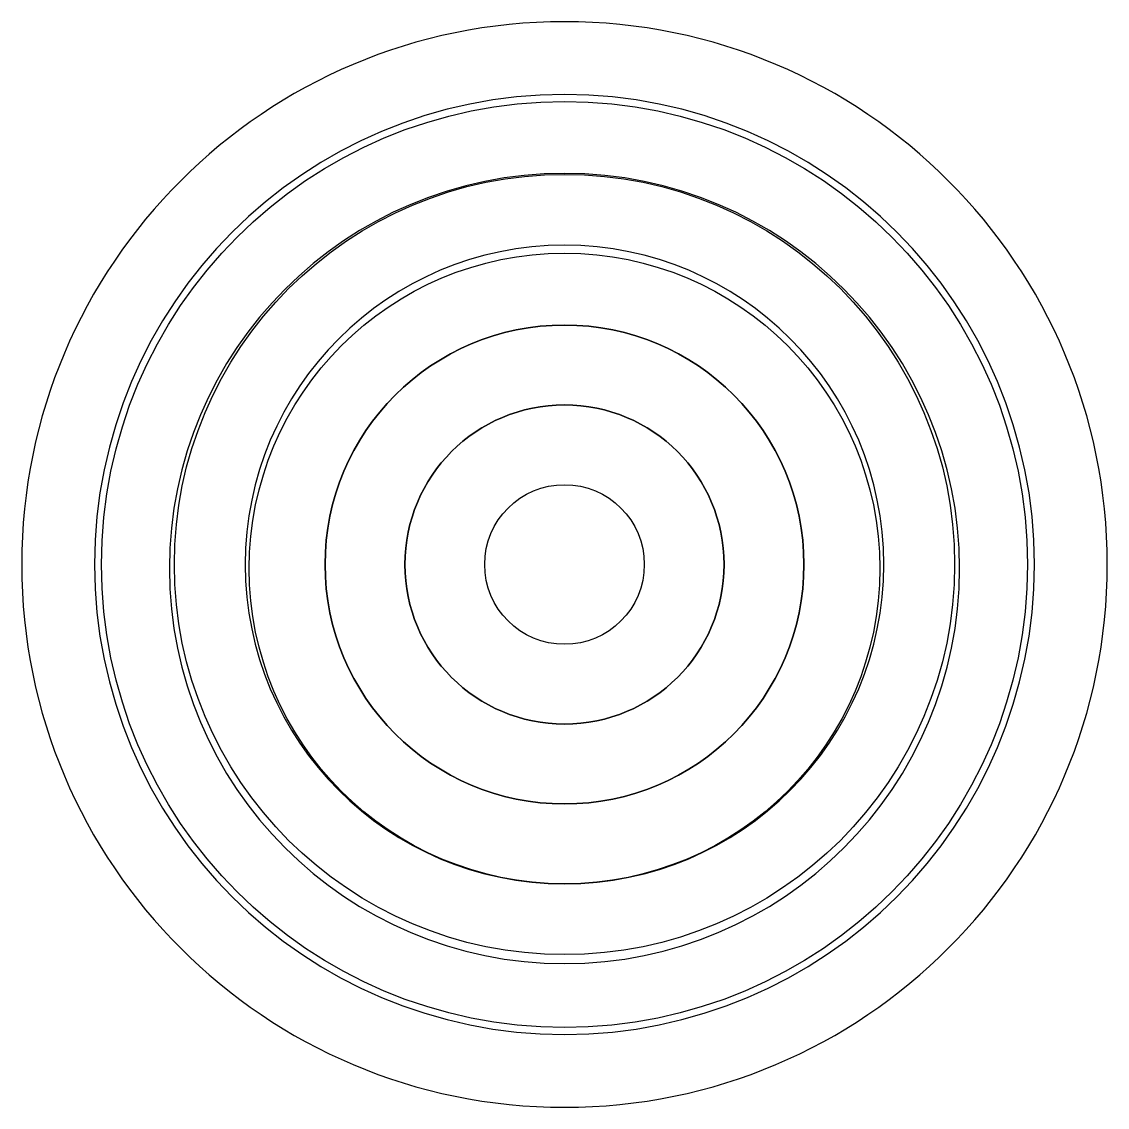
# Model space of a CAD drawing. Extents: x 1.46 to 6.81, y 3.03 to 8.39.
import ezdxf

# ---------------------------------------------------------------- set-up
doc = ezdxf.new("R2010")
doc.units = 0
doc.header["$MEASUREMENT"] = 0
doc.layers.get('0').update_dxf_attribs({"linetype": 'CONTINUOUS'})

# ---------------------------------------------------------------- blocks, each defined once
blk = doc.blocks.new('SHEET_7', base_point=(4.1339, 5.7087))
at = {"color": 7, "linetype": 'CONTINUOUS'}
for points in [[(1.4567, 5.7087, 1), (6.811, 5.7087, 1)], [(1.8159, 5.7087, 1), (6.4518, 5.7087, 1)], [(1.8504, 5.7087, -1), (6.4173, 5.7087, -1)], [(2.185, 5.689, 1), (6.0827, 5.689, 1)], [(2.2096, 5.7087, -1), (6.0581, 5.7087, -1)], [(2.5591, 5.7087, 1), (5.7087, 5.7087, 1)], [(2.5787, 5.689, -1), (5.689, 5.689, -1)], [(2.9528, 5.7087, 1), (5.315, 5.7087, 1)], [(2.9528, 5.7087, -1), (5.315, 5.7087, -1)], [(3.3465, 5.7087, -1), (4.9213, 5.7087, -1)], [(3.3465, 5.7087, 1), (4.9213, 5.7087, 1)], [(3.7402, 5.7087, -1), (4.5276, 5.7087, -1)]]:
    blk.add_lwpolyline(points, format="xyb", close=True, dxfattribs=at)

msp = doc.modelspace()

# ---------------------------------------------------------------- block references
msp.add_blockref('SHEET_7', (4.1339, 5.7087))

doc.saveas('drawing.dxf')
